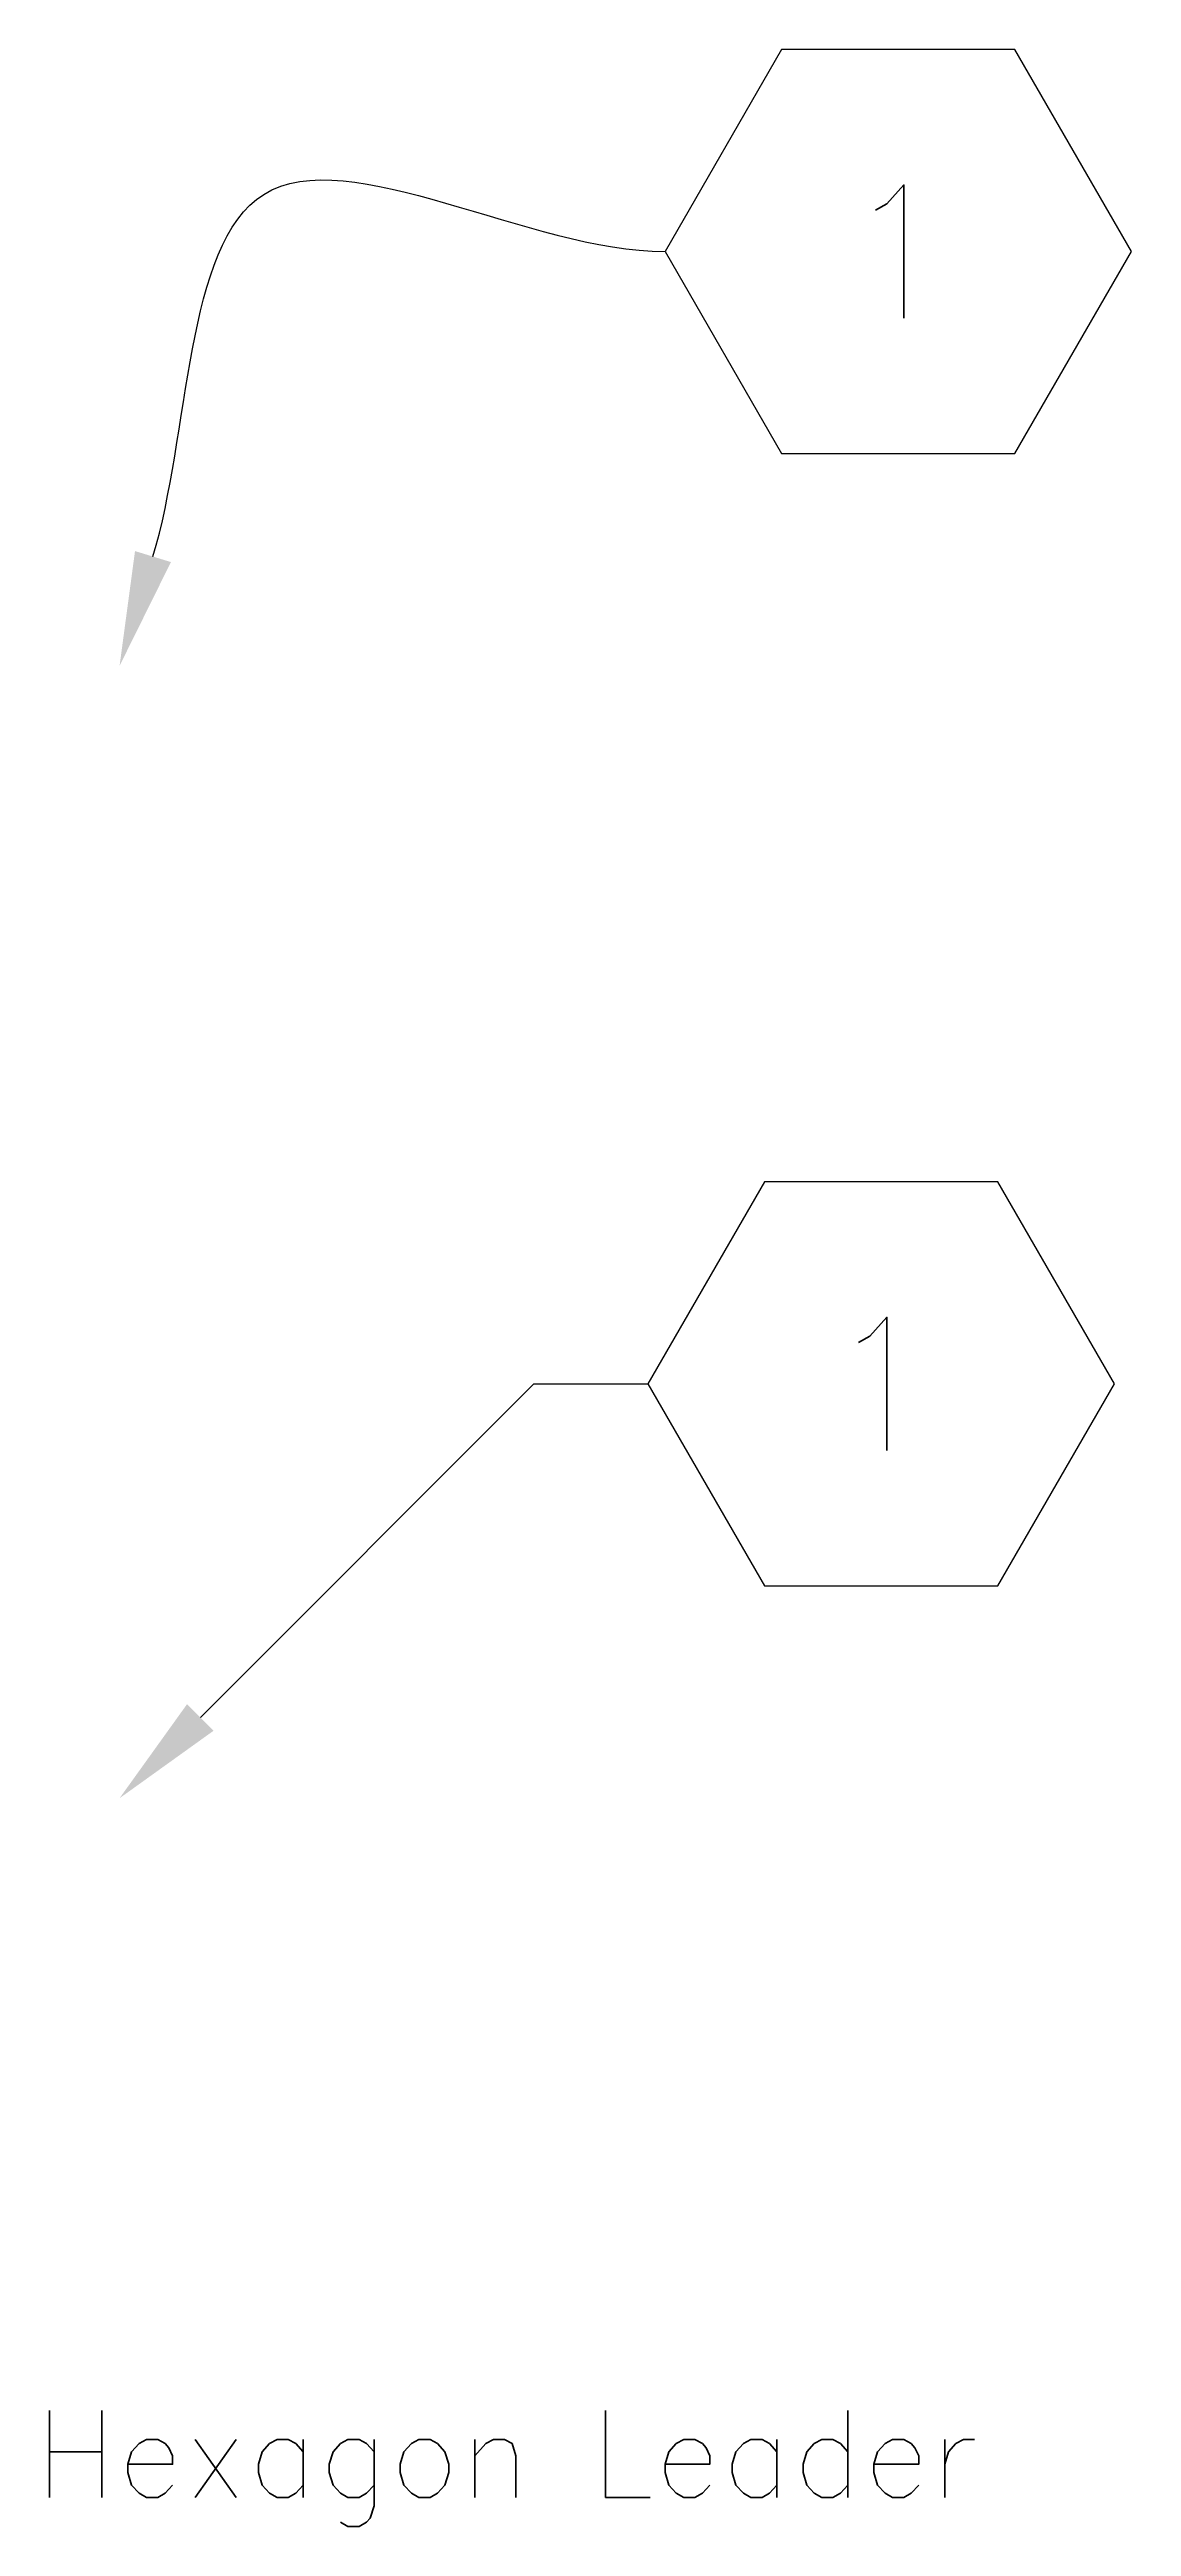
# Model space of a CAD drawing. Header units: millimetres. Extents: x 1718 to 19117, y -2096 to 4490.
# Drawn here: x 11478 to 14320, y -2096 to 4408 of the extents above; entities that cross this region are included whole.
import ezdxf
from ezdxf import colors
from ezdxf.entities.mleader import LeaderData, LeaderLine
from ezdxf.enums import TextEntityAlignment as Align
from ezdxf.math import Vec2, Vec3

# ---------------------------------------------------------------- set-up
doc = ezdxf.new("R2010")
doc.units = ezdxf.units.MM
doc.header["$LTSCALE"] = 0.5
doc.layers.add('A-Anno-Note', color=231, linetype='Continuous', lineweight=25)
doc.styles.add('RomanS', font='romans.shx', dxfattribs={"width": 0.75})
doc.styles.get("Standard").update_dxf_attribs({"font": 'romans.shx', "width": 0.75})

# ---------------------------------------------------------------- blocks, each defined once
blk = doc.blocks.new('Anno_Hexagon_na')
at = {"color": 0, "linetype": 'ByBlock', "lineweight": -2, "transparency": 16777216}
blk.add_lwpolyline([(1.75, 0), (0.875, 1.516), (-0.875, 1.516), (-1.75, 0), (-0.875, -1.516), (0.875, -1.516)], close=True, dxfattribs=at)
at = {"color": 0, "linetype": 'ByBlock', "lineweight": -2, "transparency": 16777216, "style": 'RomanS'}
blk.add_attdef('ID', text='', height=1, dxfattribs=at).set_placement((0, 0), align=Align.MIDDLE)

msp = doc.modelspace()

# ---------------------------------------------------------------- texts
at = {"style": 'RomanS'}
msp.add_text('Hexagon Leader', height=228.6, dxfattribs=at).set_placement((13917.6, -2019.3), align=Align.RIGHT)

# ---------------------------------------------------------------- leaders
at = {"layer": 'A-Anno-Note'}
ml = msp.add_multileader_block('Standard', dxfattribs=at)
ml.set_content('Anno_Hexagon_na', color=256, scale=350)
ml.set_attribute('ID', '1', width=0)
ml.set_leader_properties()
ml.build(insert=Vec2(0, 0))
ml.multileader.update_dxf_attribs({"leader_type": 2, "dogleg_length": 3, "arrow_head_size": 300, "scale": 100})
ctx = ml.context
ctx.base_point, ctx.scale, ctx.char_height, ctx.arrow_head_size, ctx.landing_gap_size = Vec3(13094.7, 3877.8), 100, 9.38, 300, 9
notes = []
notes.append((ctx, [(0, (1, 1, 0), (12794.7, 3877.8), (1, 0), 300, [(0, [(11662.1, 2790), (12040.6, 4028)], 0, [])])]))
ctx.block.insert = Vec3(13707.2, 3877.8)
ml = msp.add_multileader_block('Standard', dxfattribs=at)
ml.set_content('Anno_Hexagon_na', color=256, scale=350)
ml.set_attribute('ID', '1', width=0)
ml.set_leader_properties()
ml.build(insert=Vec2(0, 0))
ml.multileader.update_dxf_attribs({"dogleg_length": 3, "arrow_head_size": 300, "scale": 100})
ctx = ml.context
ctx.base_point, ctx.scale, ctx.char_height, ctx.arrow_head_size, ctx.landing_gap_size = Vec3(13049.9, 904.5), 100, 9.38, 300, 9
notes.append((ctx, [(0, (1, 1, 0), (12749.9, 904.5), (1, 0), 300, [(0, [(11662.1, -183.3)], 0, [])])]))
ctx.block.insert = Vec3(13662.4, 904.5)
for ctx, leaders in notes:
    for number, flags, end, landing, length, lines in leaders:
        leader = LeaderData()
        leader.index, (leader.has_last_leader_line, leader.has_dogleg_vector, leader.attachment_direction) = number, flags
        leader.last_leader_point, leader.dogleg_vector, leader.dogleg_length = Vec3(end), Vec3(landing), length
        for number, points, colour, breaks in lines:
            line = LeaderLine()
            line.index, line.vertices, line.color, line.breaks = number, Vec3.list(points), colors.encode_raw_color(colour), breaks
            leader.lines.append(line)
        ctx.leaders.append(leader)

doc.saveas('drawing.dxf')
